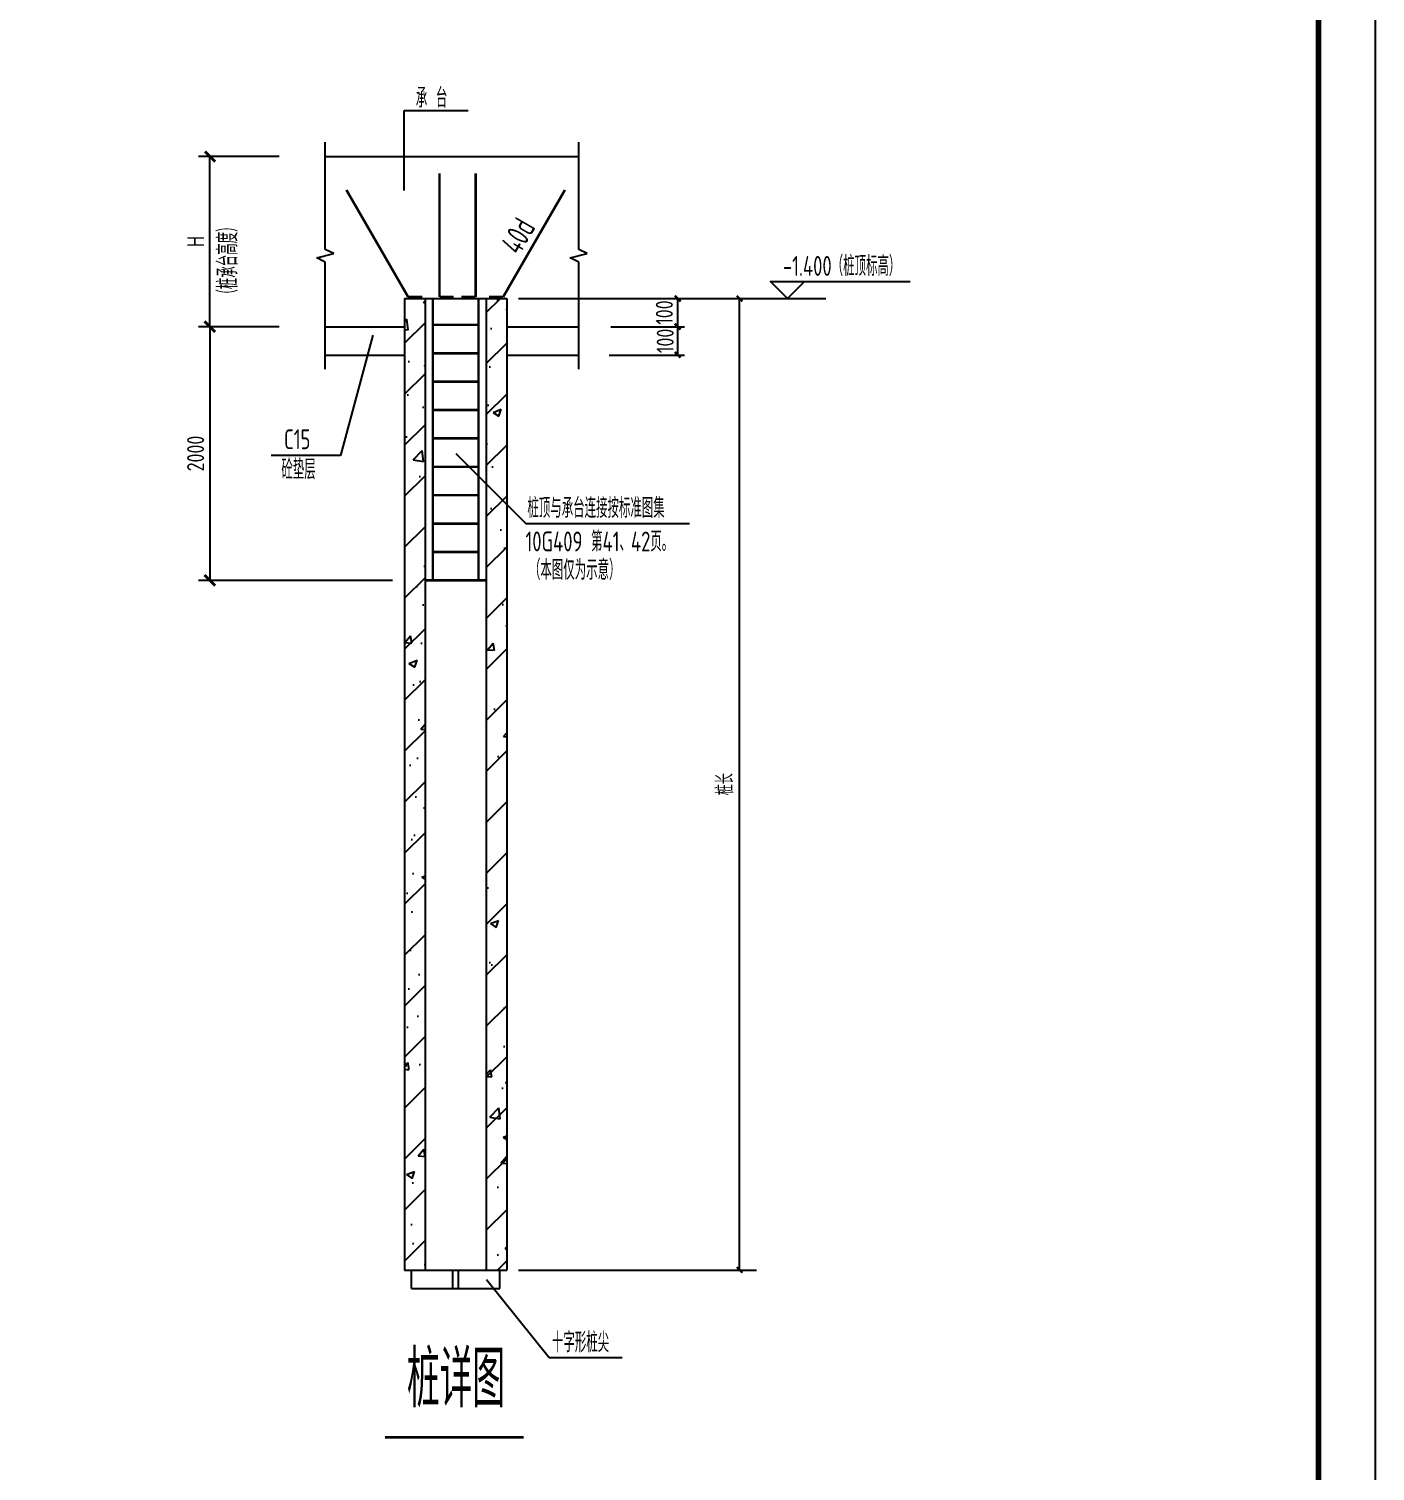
# Model space of a CAD drawing. Header units: millimetres. Extents: x 865974 to 875117, y 41124 to 44891.
# Drawn here: x 867491.7 to 867728.9, y 41394.3 to 41648.4 of the extents above; entities that cross this region are included whole.
import ezdxf
from ezdxf.enums import TextEntityAlignment as Align

# ---------------------------------------------------------------- set-up
doc = ezdxf.new("R2010")
doc.units = ezdxf.units.MM
doc.header["$LTSCALE"] = 1000
doc.header["$MEASUREMENT"] = 0
for name, pattern in [('3', [500, 300, -200]), ('8', [0]), ('ACAD_ISO02W100', [15, 12, -3])]:
    doc.linetypes.add(name, pattern=pattern)
for name, color, linetype in [('DIM', 7, 'Continuous'), ('NUM', 7, 'Continuous'), ('THIN', 7, 'Continuous'), ('文字', 7, 'Continuous'), ('标准层', 7, 'Continuous'), ('梁__虚线', 4, '3')]:
    doc.layers.add(name, color=color, linetype=linetype)
doc.styles.add('GBHZ', font='gbenor.shx', dxfattribs={"width": 0.9, "bigfont": 'gbcbig.shx'})
doc.dimstyles.new('Y100', dxfattribs={"dimscale": 0, "dimtxt": 3, "dimasz": 0.01, "dimexe": 1.2, "dimexo": 2, "dimgap": 1, "dimtad": 1, "dimdec": 0, "dimlfac": 100, "dimzin": 0, "dimdsep": 46, "dimtxsty": 'GBHZ', "dimblk": 'DX', "dimcen": 0.09, "dimdle": 1, "dimclrd": 7, "dimclre": 7, "dimclrt": 7, "dimadec": 0, "dimazin": 0, "dimtfac": 1, "dimtdec": 0, "dimtix": 1, "dimtmove": 2, "dimatfit": 3, "dimldrblk": 'DX', "dimfxl": 0, "dimtolj": 1, "dimtzin": 0, "dimarcsym": 0})

# ---------------------------------------------------------------- blocks, each defined once
blk = doc.blocks.new('DX')
at = {"color": 0, "linetype": 'ByBlock', "const_width": 40}
blk.add_lwpolyline([(-54, -51), (46, 49)], dxfattribs=at)
blk = doc.blocks.new('*D567')
at = {"layer": 'Defpoints', "color": 0, "transparency": 16777216}
for p in [(867598.66, 41595.92, 240), (867606.03, 41595.92), (867591.94, 41590.93, 240)]:
    blk.add_point(p, dxfattribs=at)
at = {"layer": 'dim', "color": 7, "lineweight": -2, "transparency": 16777216}
for p, q in [((867600.66, 41595.92), (867607.23, 41595.92)), ((867606.03, 41590.94), (867606.03, 41595.91)), ((867593.94, 41590.93), (867607.23, 41590.93))]:
    blk.add_line(p, q, dxfattribs=at)
at = {"layer": 'dim', "color": 7, "lineweight": -2, "transparency": 16777216, "xscale": 0.01, "yscale": 0.01, "zscale": 0.01}
for p, rotation in [((867606.03, 41595.92), 90), ((867606.03, 41590.93), 270)]:
    blk.add_blockref('DX', p, dxfattribs=dict(at, rotation=rotation))
at = {"layer": 'dim', "color": 7, "transparency": 16777216, "insert": (867603.83, 41593.42), "char_height": 3, "attachment_point": 5, "rotation": 90, "style": 'GBHZ'}
blk.add_mtext('\\A1;100', dxfattribs=at)
blk = doc.blocks.new('*D568')
at = {"layer": 'Defpoints', "color": 0, "transparency": 16777216}
for p in [(867598.66, 41600.91, 240), (867616.93, 41600.91), (867598.66, 41429.75, 240)]:
    blk.add_point(p, dxfattribs=at)
at = {"layer": 'dim', "color": 7, "lineweight": -2, "transparency": 16777216}
for p, q in [((867600.66, 41600.91), (867618.13, 41600.91)), ((867616.93, 41429.76), (867616.93, 41600.9)), ((867600.66, 41429.75), (867618.13, 41429.75))]:
    blk.add_line(p, q, dxfattribs=at)
at = {"layer": 'dim', "color": 7, "lineweight": -2, "transparency": 16777216, "xscale": 0.01, "yscale": 0.01, "zscale": 0.01}
for p, rotation in [((867616.93, 41600.91), 90), ((867616.93, 41429.75), 270)]:
    blk.add_blockref('DX', p, dxfattribs=dict(at, rotation=rotation))
at = {"layer": 'dim', "color": 7, "transparency": 16777216, "insert": (867614.34, 41515.33), "char_height": 3, "attachment_point": 5, "rotation": 90, "style": 'GBHZ'}
blk.add_mtext('\\A1;桩长', dxfattribs=at)
blk = doc.blocks.new('*D569')
at = {"layer": 'Defpoints', "color": 0, "transparency": 16777216}
for p in [(867598.66, 41600.91), (867606.03, 41600.91), (867598.66, 41595.92)]:
    blk.add_point(p, dxfattribs=at)
at = {"layer": 'dim', "color": 7, "lineweight": -2, "transparency": 16777216}
for p, q in [((867600.66, 41600.91), (867607.23, 41600.91)), ((867606.03, 41595.93), (867606.03, 41600.9)), ((867600.66, 41595.92), (867607.23, 41595.92))]:
    blk.add_line(p, q, dxfattribs=at)
at = {"layer": 'dim', "color": 7, "lineweight": -2, "transparency": 16777216, "xscale": 0.01, "yscale": 0.01, "zscale": 0.01}
for p, rotation in [((867606.03, 41600.91), 90), ((867606.03, 41595.92), 270)]:
    blk.add_blockref('DX', p, dxfattribs=dict(at, rotation=rotation))
at = {"layer": 'dim', "color": 7, "transparency": 16777216, "insert": (867603.68, 41598.41), "char_height": 3, "attachment_point": 5, "rotation": 90, "style": 'GBHZ'}
blk.add_mtext('\\A1;100', dxfattribs=at)
blk = doc.blocks.new('*D570')
at = {"layer": 'Defpoints', "color": 0, "transparency": 16777216}
for p in [(867523.6, 41625.92), (867535.82, 41625.92), (867535.82, 41595.92)]:
    blk.add_point(p, dxfattribs=at)
at = {"layer": 'dim', "color": 7, "lineweight": -2, "transparency": 16777216}
for p, q in [((867533.82, 41625.92), (867522.4, 41625.92)), ((867523.6, 41595.93), (867523.6, 41625.91)), ((867533.82, 41595.92), (867522.4, 41595.92))]:
    blk.add_line(p, q, dxfattribs=at)
at = {"layer": 'dim', "color": 7, "lineweight": -2, "transparency": 16777216, "xscale": 0.01, "yscale": 0.01, "zscale": 0.01}
for p, rotation in [((867523.6, 41625.92), 90), ((867523.6, 41595.92), 270)]:
    blk.add_blockref('DX', p, dxfattribs=dict(at, rotation=rotation))
at = {"layer": 'dim', "color": 7, "transparency": 16777216, "insert": (867521.1, 41610.92), "char_height": 3, "attachment_point": 5, "rotation": 90, "style": 'GBHZ'}
blk.add_mtext('\\A1;H', dxfattribs=at)
blk = doc.blocks.new('*D571')
at = {"layer": 'Defpoints', "color": 0, "transparency": 16777216}
for p in [(867535.82, 41595.92), (867523.6, 41551.24), (867535.82, 41551.24)]:
    blk.add_point(p, dxfattribs=at)
at = {"layer": 'dim', "color": 7, "lineweight": -2, "transparency": 16777216}
for p, q in [((867533.82, 41595.92), (867522.4, 41595.92)), ((867523.6, 41595.91), (867523.6, 41551.25)), ((867533.82, 41551.24), (867522.4, 41551.24))]:
    blk.add_line(p, q, dxfattribs=at)
at = {"layer": 'dim', "color": 7, "lineweight": -2, "transparency": 16777216, "xscale": 0.01, "yscale": 0.01, "zscale": 0.01}
for p, rotation in [((867523.6, 41595.92), 90), ((867523.6, 41551.24), 270)]:
    blk.add_blockref('DX', p, dxfattribs=dict(at, rotation=rotation))
at = {"layer": 'dim', "color": 7, "transparency": 16777216, "insert": (867521.1, 41573.58), "char_height": 3, "attachment_point": 5, "rotation": 90, "style": 'GBHZ'}
blk.add_mtext('\\A1;2000', dxfattribs=at)
blk = doc.blocks.new('TICK')
at = {"const_width": 50}
blk.add_lwpolyline([(-93, -93), (84, 84)], dxfattribs=at)

msp = doc.modelspace()

# ---------------------------------------------------------------- hatches: boundary and pattern name
h = msp.add_hatch()
h.set_pattern_fill('AR-CONC', color=256, scale=0.08, style=0)
h.set_pattern_definition([(50, (866800.016, 41140.424), (14.57477, -1.27513), [1.524, -16.764]), (355, (866800.016, 41140.424), (-2.81943, 15.28453), [1.2192, -13.4112]), (100.451, (866801.231, 41140.317), (11.7554, 14.00934), [1.2952, -14.2472]), (46.1842, (866800.016, 41144.488), (21.68632, -3.3634), [2.286, -25.146]), (96.6356, (866801.824, 41144.207), (18.99234, 19.79404), [1.9428, -21.3708]), (351.184, (866800.016, 41144.488), (18.99237, 19.794), [1.8288, -20.1168]), (21, (866802.048, 41143.472), (12.12919, -8.18124), [1.524, -16.764]), (326, (866802.048, 41143.472), (4.94416, 14.73504), [1.2192, -13.4112]), (71.4514, (866803.059, 41142.79), (17.07332, 6.55383), [1.2952, -14.2472]), (37.5, (866800.0163, 41140.4237), (0.247088, 6.764403), [0, -13.24864, 0, -13.6144, 0, -13.462]), (7.5, (866800.016, 41140.424), (5.345573, 8.014446), [0, -7.76224, 0, -12.94384, 0, -5.1308]), (327.5, (866795.485, 41140.4237), (10.847248, -0.4583), [0, -5.08, 0, -15.8496, 0, -21.0312]), (317.5, (866793.453, 41140.424), (11.85033, 2.03412), [0, -6.604, 0, -10.52576, 0, -14.9352])])
h.paths.add_polyline_path([(867572.316, 41568.19), (867575.916, 41564.59), (867575.916, 41600.906), (867572.316, 41600.906)])
h.paths.add_polyline_path([(867575.916, 41564.59), (867572.316, 41568.19), (867572.316, 41429.751), (867575.916, 41429.751)])
h.paths.add_polyline_path([(867557.916, 41429.751), (867561.516, 41429.751), (867561.516, 41600.906), (867557.916, 41600.906)])
h = msp.add_hatch()
h.set_pattern_fill('ANSI31', color=256, scale=2, style=0)
h.set_pattern_definition([(45, (866800.0163, 41140.424), (-4.49013, 4.49013), [])])
h.paths.add_polyline_path([(867561.516, 41600.906), (867557.916, 41600.906), (867557.916, 41429.751), (867561.516, 41429.751)])
h.paths.add_polyline_path([(867575.916, 41564.59), (867572.316, 41568.19), (867572.316, 41429.751), (867575.916, 41429.751)])
h.paths.add_polyline_path([(867572.316, 41568.19), (867575.916, 41564.59), (867575.916, 41600.906), (867572.316, 41600.906)])

# ---------------------------------------------------------------- linework, layer by layer
at = {"color": 0}
msp.add_line((867728.912, 41717.604), (867728.912, 41123.604), dxfattribs=at)
for p, q in [((867557.831, 41619.911), (867557.831, 41633.998)), ((867557.831, 41633.998), (867569.147, 41633.998)), ((867535.816, 41595.916), (867521.597, 41595.916)), ((867552.307, 41594.417), (867546.626, 41573.217)), ((867546.626, 41573.217), (867534.393, 41573.217)), ((867566.927, 41573.579), (867579.263, 41561.243)), ((867579.263, 41561.243), (867608.1, 41561.243)), ((867559.158, 41426.498), (867559.158, 41429.751)), ((867566.39, 41426.498), (867566.39, 41429.751)), ((867567.441, 41426.498), (867567.441, 41429.751)), ((867572.352, 41428.098), (867583.381, 41414.329)), ((867574.673, 41426.498), (867574.673, 41429.751)), ((867559.158, 41426.498), (867574.673, 41426.498)), ((867583.381, 41414.329), (867596.266, 41414.329))]:
    msp.add_line(p, q)
at = {"color": 0, "linetype": 'ByBlock'}
for p, q in [((867535.816, 41625.916), (867521.597, 41625.916)), ((867578.016, 41600.906), (867611.183, 41600.906)), ((867594.243, 41595.916), (867607.078, 41595.916)), ((867555.816, 41551.243), (867521.597, 41551.243)), ((867557.916, 41429.751), (867575.916, 41429.751)), ((867578.016, 41429.751), (867619.913, 41429.751))]:
    msp.add_line(p, q, dxfattribs=at)
at = {"color": 0, "const_width": 1}
msp.add_lwpolyline([(867718.912, 41133.604), (866912.912, 41133.604), (866912.912, 41707.604), (867718.912, 41707.604)], close=True, dxfattribs=at)
at = {"layer": 'NUM', "const_width": 0.5, "elevation": -239.998}
msp.add_lwpolyline([(867554.483, 41400.284), (867578.915, 41400.284)], dxfattribs=at)
at = {"layer": 'THIN'}
for p, q in [((867543.953, 41609.541), (867543.953, 41628.416)), ((867588.6, 41609.541), (867588.6, 41628.416)), ((867542.453, 41608.041), (867545.453, 41608.791)), ((867545.453, 41608.791), (867543.953, 41609.541)), ((867587.1, 41608.041), (867590.1, 41608.791)), ((867590.1, 41608.791), (867588.6, 41609.541)), ((867543.953, 41607.291), (867542.453, 41608.041)), ((867543.953, 41588.416), (867543.953, 41607.291)), ((867588.6, 41607.291), (867587.1, 41608.041)), ((867588.6, 41588.416), (867588.6, 41607.291))]:
    msp.add_line(p, q, dxfattribs=at)
at = {"layer": '文字', "color": 4, "linetype": 'Continuous'}
msp.add_line((867609.917, 41600.906), (867632.113, 41600.906), dxfattribs=at)
msp.add_lwpolyline([(867628.363, 41603.906), (867625.363, 41600.906), (867622.363, 41603.906), (867646.963, 41603.906)], dxfattribs=at)
at = {"layer": '梁__虚线', "linetype": '8'}
for p, q in [((867543.953, 41625.916), (867588.6, 41625.916)), ((867557.916, 41600.906), (867557.916, 41429.751)), ((867561.516, 41600.906), (867561.516, 41429.751)), ((867572.316, 41600.906), (867572.316, 41429.751)), ((867575.916, 41600.906), (867575.916, 41429.751)), ((867543.953, 41595.916), (867557.916, 41595.916)), ((867575.916, 41595.916), (867588.6, 41595.916)), ((867543.953, 41590.916), (867557.916, 41590.916)), ((867575.916, 41590.916), (867588.6, 41590.916))]:
    msp.add_line(p, q, dxfattribs=at)
at = {"layer": '梁__虚线', "linetype": 'ACAD_ISO02W100'}
msp.add_line((867557.916, 41600.906), (867575.916, 41600.906), dxfattribs=at)
at = {"layer": '梁__虚线'}
msp.add_line((867561.516, 41598.406), (867561.526, 41598.416), dxfattribs=at)
at = {"layer": '梁__虚线', "linetype": 'Continuous', "const_width": 0.45}
for points in [[(867564.071, 41622.918), (867564.071, 41601.156)], [(867570.431, 41622.918), (867570.431, 41601.156)]]:
    msp.add_lwpolyline(points, dxfattribs=at)
at = {"layer": '梁__虚线', "linetype": '8', "const_width": 0.45}
for points in [[(867547.667, 41620.002), (867558.548, 41601.156)], [(867586.164, 41620.002), (867575.283, 41601.156)], [(867558.548, 41601.156), (867561.036, 41601.156)], [(867562.893, 41600.906), (867562.893, 41551.243)], [(867564.071, 41601.156), (867566.558, 41601.156)], [(867570.431, 41601.156), (867567.944, 41601.156)], [(867570.938, 41600.906), (867570.938, 41551.243)], [(867575.283, 41601.156), (867572.796, 41601.156)], [(867562.916, 41596.243), (867570.938, 41596.243)], [(867562.916, 41591.243), (867570.938, 41591.243)], [(867562.916, 41586.243), (867570.938, 41586.243)], [(867562.916, 41581.243), (867570.938, 41581.243)], [(867562.916, 41576.243), (867570.938, 41576.243)], [(867562.916, 41571.243), (867570.938, 41571.243)], [(867562.916, 41566.243), (867570.938, 41566.243)], [(867562.916, 41561.243), (867570.938, 41561.243)], [(867562.916, 41556.243), (867570.938, 41556.243)], [(867561.516, 41551.243), (867572.316, 41551.243)]]:
    msp.add_lwpolyline(points, dxfattribs=at)

# ---------------------------------------------------------------- block references
at = {"color": 0, "linetype": 'ByBlock', "xscale": 0.01000000000931323, "yscale": 0.01000000000931323, "zscale": 0.01000000000931323}
for p, rotation in [((867523.597, 41625.916), 90), ((867523.597, 41551.243), 270), ((867523.597, 41551.243), 90)]:
    msp.add_blockref('TICK', p, dxfattribs=dict(at, rotation=rotation))
at = {"xscale": 0.01000000000931323, "yscale": 0.01000000000931323, "zscale": 0.01000000000931323, "rotation": 270}
msp.add_blockref('TICK', (867523.597, 41595.916), dxfattribs=at)
at = {"layer": 'dim', "xscale": 0.01000000000931323, "yscale": 0.01000000000931323, "zscale": 0.01000000000931323, "rotation": 90}
msp.add_blockref('TICK', (867523.597, 41595.916), dxfattribs=at)

# ---------------------------------------------------------------- texts
at = {"color": 0, "style": 'GBHZ', "width": 0.8}
msp.add_text('40d', height=4, rotation=60, dxfattribs=at).set_placement((867578.141, 41608.362))
at = {"style": 'GBHZ', "width": 0.8}
for s, p in [('-1.400（桩顶标高）', (867624.58, 41604.874)), ('C15', (867536.678, 41574.344)), ('砼垫层', (867536.219, 41569.036)), ('桩顶与承台连接按标准图集', (867579.554, 41562.241)), ('10G409 第41、42页。', (867579.222, 41556.34)), ('（本图仅为示意）', (867579.83, 41551.34)), ('十字形桩尖', (867583.878, 41415.284))]:
    msp.add_text(s, height=3.5, dxfattribs=at).set_placement(p)
at = {"layer": 'dim', "style": 'GBHZ', "width": 0.8}
msp.add_text('（桩承台高度）', height=3.5, rotation=90, dxfattribs=at).set_placement((867528.49, 41600.522))
at = {"layer": 'NUM', "style": 'GBHZ', "width": 0.8}
msp.add_text('桩详图', height=10, dxfattribs=at).set_placement((867558.336, 41402.566, -239.998), align=Align.BOTTOM_LEFT)
at = {"layer": '标准层', "style": 'GBHZ', "width": 0.8}
msp.add_text('承 台', height=3.5, dxfattribs=at).set_placement((867559.893, 41634.48))

# ---------------------------------------------------------------- dimensions: what is measured, and where the dimension line sits
at = {"layer": 'dim'}
for base, p1, p2, angle, text, picture, middle in [((867523.597, 41625.916), (867535.816, 41595.916), (867535.816, 41625.916), 90, 'H', '*D570', (867521.097, 41610.916)), ((867616.925, 41600.906, -239.998), (867598.658, 41429.751), (867598.658, 41600.906), 270, '桩长', '*D568', (867614.343, 41515.328, -239.998)), ((867523.597, 41551.243), (867535.816, 41595.916), (867535.816, 41551.243), 90, '2000', '*D571', (867521.097, 41573.579))]:
    dim = msp.add_linear_dim(base=base, p1=p1, p2=p2, angle=angle, text=text, dimstyle='Y100', override={"dimscale": 1, "dimtxsty": 'GBHZ'}, dxfattribs=at)
    dim.commit()
    dim.dimension.update_dxf_attribs({"geometry": picture, "text_midpoint": middle})
for base, p1, p2, angle, picture, middle in [((867606.029, 41600.906, -239.998), (867598.658, 41595.916, -239.998), (867598.658, 41600.906, -239.998), 90, '*D569', (867603.676, 41598.411, -239.998)), ((867606.029, 41595.916, -239.998), (867591.941, 41590.926), (867598.658, 41595.916), 270, '*D567', (867603.826, 41593.421, -239.998))]:
    dim = msp.add_linear_dim(base=base, p1=p1, p2=p2, angle=angle, text='100', dimstyle='Y100', override={"dimscale": 1, "dimtxsty": 'GBHZ'}, dxfattribs=at)
    dim.commit()
    dim.dimension.update_dxf_attribs({"geometry": picture, "text_midpoint": middle, "dimtype": 160})

doc.saveas('drawing.dxf')
